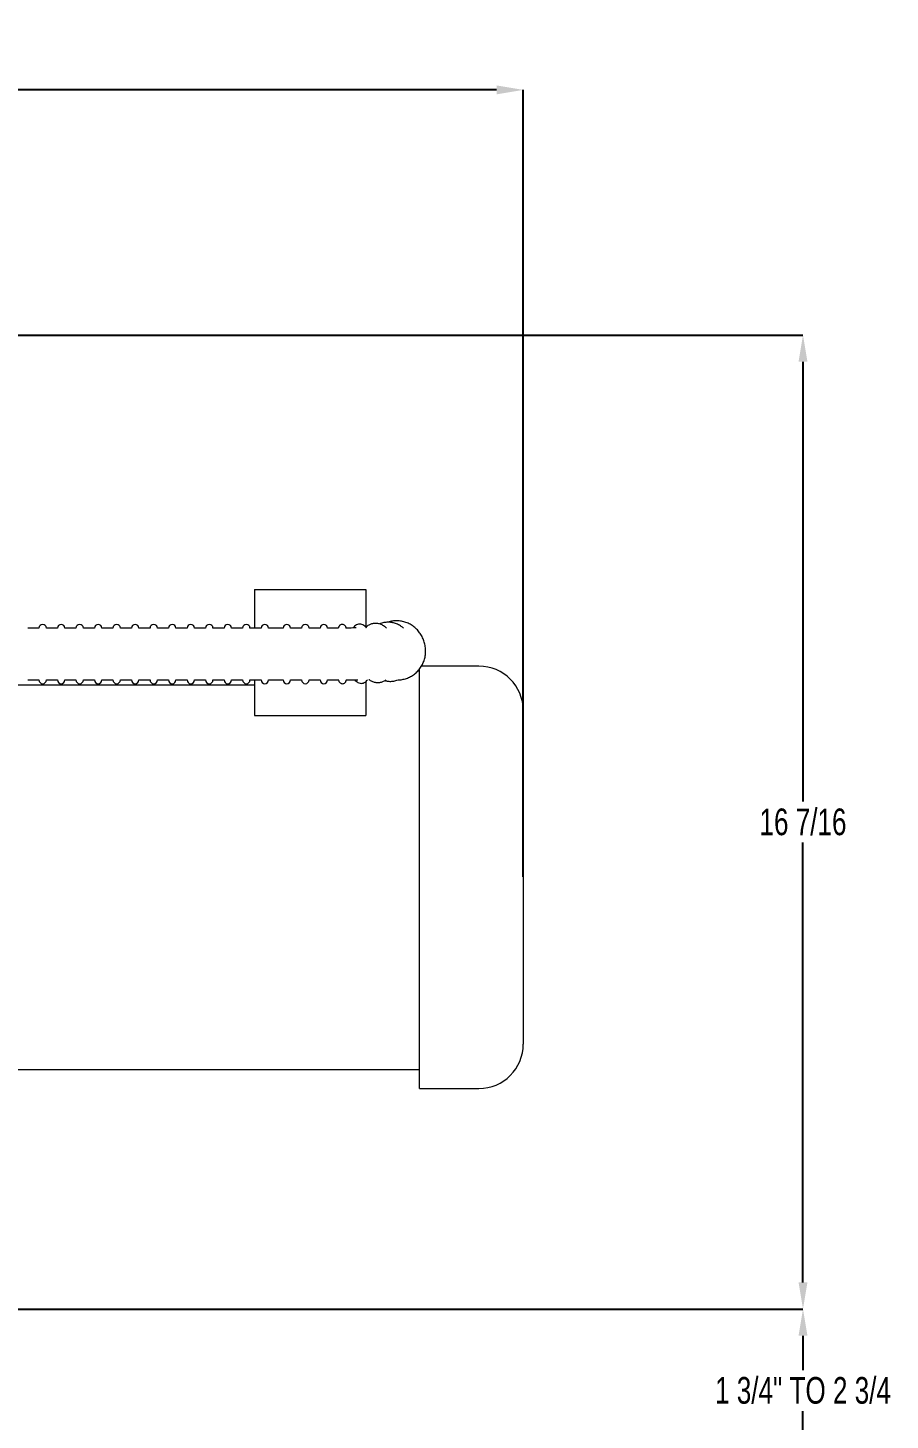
# Model space of a CAD drawing. Header units: inches. Extents: x 2 to 21.8, y 3.7 to 21.2.
# Drawn here: x 16.98 to 21.83, y 13.35 to 21.18 of the extents above; entities that cross this region are included whole.
import ezdxf

# ---------------------------------------------------------------- set-up
doc = ezdxf.new("R2010")
doc.units = ezdxf.units.IN
doc.header["$MEASUREMENT"] = 0
doc.header["$PDSIZE"] = -1
doc.layers.add('DIM', color=1, linetype='Continuous')
doc.styles.add('SLDTEXTSTYLE0', font='ARIAL.TTF', dxfattribs={"width": 0.7})
doc.dimstyles.new('SLDDIMSTYLE0', dxfattribs={"dimtxt": 0.15, "dimasz": 0.15, "dimexe": 0, "dimexo": 0.0625, "dimgap": 0.0375, "dimtad": 0, "dimtih": 1, "dimtoh": 1, "dimdec": 3, "dimlfac": 3, "dimrnd": 1e-09, "dimzin": 12, "dimdsep": 46, "dimtxsty": 'SLDTEXTSTYLE0', "dimsah": 1, "dimcen": 0.09, "dimadec": 0, "dimazin": 0, "dimtfac": 1, "dimtdec": 3, "dimtofl": 0, "dimtmove": 0, "dimatfit": 3, "dimfxl": 0, "dimtolj": 1, "dimtzin": 12, "dimarcsym": 0})

# ---------------------------------------------------------------- blocks, each defined once
blk = doc.blocks.new('*D16')
at = {"color": 0, "linetype": 'ByBlock', "lineweight": -2}
for p, q in [((9.3176, 19.2055), (9.3176, 20.8271)), ((9.4676, 20.8271), (14.0684, 20.8271)), ((19.6141, 20.8271), (15.0133, 20.8271)), ((19.7641, 16.4019), (19.7641, 20.8271))]:
    blk.add_line(p, q, dxfattribs=at)
at = {"color": 0, "linetype": 'ByBlock'}
for points in [[(9.3176, 20.8271), (9.4676, 20.8521), (9.4676, 20.8021)], [(19.7641, 20.8271), (19.6141, 20.8521), (19.6141, 20.8021)]]:
    blk.add_solid(points, dxfattribs=at)
at = {"layer": 'DEFPOINTS', "color": 0, "linetype": 'ByBlock'}
for p in [(9.3176, 19.143), (19.7641, 16.3394)]:
    blk.add_point(p, dxfattribs=at)
at = {"color": 0, "linetype": 'ByBlock', "insert": (14.5408, 20.8271), "char_height": 0.15, "attachment_point": 5, "style": 'SLDTEXTSTYLE0'}
blk.add_mtext('31 5/16 MAX.', dxfattribs=at)
blk = doc.blocks.new('*D17')
at = {"color": 0, "linetype": 'ByBlock', "lineweight": -2}
for p, q in [((14.8274, 19.4488), (21.3378, 19.4488)), ((21.3378, 19.2988), (21.3378, 16.8253)), ((21.3378, 14.1217), (21.3378, 16.5952)), ((15.4368, 13.9717), (21.3378, 13.9717))]:
    blk.add_line(p, q, dxfattribs=at)
at = {"color": 0, "linetype": 'ByBlock'}
for points in [[(21.3378, 19.4488), (21.3628, 19.2988), (21.3128, 19.2988)], [(21.3378, 13.9717), (21.3628, 14.1217), (21.3128, 14.1217)]]:
    blk.add_solid(points, dxfattribs=at)
at = {"layer": 'DEFPOINTS', "color": 0, "linetype": 'ByBlock'}
for p in [(14.7649, 19.4488), (15.3743, 13.9717)]:
    blk.add_point(p, dxfattribs=at)
at = {"color": 0, "linetype": 'ByBlock', "insert": (21.3378, 16.7102), "char_height": 0.15, "attachment_point": 5, "style": 'SLDTEXTSTYLE0'}
blk.add_mtext('16 7/16', dxfattribs=at)
blk = doc.blocks.new('*D18')
at = {"color": 0, "linetype": 'ByBlock', "lineweight": -2}
for p, q in [((15.4368, 13.9717), (21.3378, 13.9717)), ((21.3378, 13.8217), (21.3378, 13.6285)), ((21.3378, 13.205), (21.3378, 13.3982)), ((20.2753, 13.055), (21.3378, 13.055))]:
    blk.add_line(p, q, dxfattribs=at)
at = {"color": 0, "linetype": 'ByBlock'}
for points in [[(21.3378, 13.9717), (21.3128, 13.8217), (21.3628, 13.8217)], [(21.3378, 13.055), (21.3128, 13.205), (21.3628, 13.205)]]:
    blk.add_solid(points, dxfattribs=at)
at = {"layer": 'DEFPOINTS', "color": 0, "linetype": 'ByBlock'}
for p in [(15.3743, 13.9717), (20.2128, 13.055)]:
    blk.add_point(p, dxfattribs=at)
at = {"color": 0, "linetype": 'ByBlock', "insert": (21.3378, 13.5134), "char_height": 0.15, "attachment_point": 5, "style": 'SLDTEXTSTYLE0'}
blk.add_mtext('1 3/4" TO 2 3/4', dxfattribs=at)

msp = doc.modelspace()

# ---------------------------------------------------------------- linework, layer by layer
at = {"color": 7, "linetype": 'Continuous', "lineweight": 15}
for p, q in [((18.252428, 18.016928), (18.877428, 18.016928)), ((18.252428, 18.016928), (18.252428, 17.929772)), ((18.877428, 18.016928), (18.877428, 17.929772)), ((18.252428, 17.929772), (18.252428, 17.916489)), ((18.877428, 17.929772), (18.877428, 17.916489)), ((18.252428, 17.916489), (18.252428, 17.800713)), ((18.877428, 17.916489), (18.877428, 17.806081)), ((19.180761, 15.211862), (19.180761, 17.571175)), ((18.252428, 17.509046), (18.252428, 17.309429)), ((18.877428, 17.499675), (18.877428, 17.309429)), ((18.252428, 17.309429), (18.877428, 17.309429)), ((19.764094, 17.336862), (19.764094, 15.461862))]:
    msp.add_line(p, q, dxfattribs=at)
for centre, radius, start, end in [((17.059571, 17.800713), 0.020833, 0, 180), ((17.163738, 17.800713), 0.020833, 0, 180), ((17.267904, 17.800713), 0.020833, 0, 180), ((17.372071, 17.800713), 0.020833, 0, 180), ((17.476238, 17.800713), 0.020833, 360, 180), ((17.580404, 17.800713), 0.020833, 0, 180), ((17.684571, 17.800713), 0.020833, 0, 180), ((17.788738, 17.800713), 0.020833, 0, 180), ((17.892904, 17.800713), 0.020833, 0, 180), ((17.997071, 17.800713), 0.020833, 0, 180), ((18.101238, 17.800713), 0.020833, 0, 180), ((18.205404, 17.800713), 0.020833, 0, 180), ((18.309571, 17.800713), 0.020833, 0, 180), ((18.433628, 17.800713), 0.020833, 0, 180), ((18.537794, 17.800713), 0.020833, 0, 180), ((18.641961, 17.800713), 0.020833, 0, 180), ((19.514094, 17.336862), 0.25, 0, 90), ((17.059571, 17.509046), 0.020833, 180, 0), ((17.163738, 17.509046), 0.020833, 180, 0), ((17.267904, 17.509046), 0.020833, 180, 0), ((17.372071, 17.509046), 0.020833, 180, 0), ((17.476238, 17.509046), 0.020833, 180, 0), ((17.580404, 17.509046), 0.020833, 180, 0), ((17.684571, 17.509046), 0.020833, 180, 0), ((17.788738, 17.509046), 0.020833, 180, 0), ((17.892904, 17.509046), 0.020833, 180, 0), ((17.997071, 17.509046), 0.020833, 180, 0), ((18.101238, 17.509046), 0.020833, 180, 0), ((18.205404, 17.509046), 0.020833, 180, 0), ((18.309571, 17.509046), 0.020833, 180, 0), ((18.433628, 17.509046), 0.020833, 180, 0), ((18.537794, 17.509046), 0.020833, 180, 0), ((18.641961, 17.509046), 0.020833, 180, 0), ((19.514094, 15.461862), 0.25, 270, 0)]:
    msp.add_arc(centre, radius, start, end, dxfattribs=at)
for points in [[(17.038738, 17.800713), (16.976238, 17.800713)], [(17.142904, 17.800713), (17.080404, 17.800713)], [(17.247071, 17.800713), (17.184571, 17.800713)], [(17.351238, 17.800713), (17.288738, 17.800713)], [(17.455404, 17.800713), (17.392904, 17.800713)], [(17.559571, 17.800713), (17.497071, 17.800713)], [(17.663738, 17.800713), (17.601238, 17.800713)], [(17.767904, 17.800713), (17.705404, 17.800713)], [(17.872071, 17.800713), (17.809571, 17.800713)], [(17.976238, 17.800713), (17.913738, 17.800713)], [(18.080404, 17.800713), (18.017904, 17.800713)], [(18.184571, 17.800713), (18.122071, 17.800713)], [(18.288738, 17.800713), (18.226238, 17.800713)], [(18.412794, 17.800713), (18.330404, 17.800713)], [(18.516961, 17.800713), (18.454461, 17.800713)], [(18.621128, 17.800713), (18.558628, 17.800713)], [(18.724819, 17.800713), (18.662794, 17.800713)], [(19.514094, 17.586863), (19.191347, 17.586863)], [(18.252428, 17.479362), (16.029094, 17.479362)], [(16.976238, 17.509046), (17.038738, 17.509046)], [(17.080404, 17.509046), (17.142904, 17.509046)], [(17.184571, 17.509046), (17.247071, 17.509046)], [(17.288738, 17.509046), (17.351238, 17.509046)], [(17.392904, 17.509046), (17.455404, 17.509046)], [(17.497071, 17.509046), (17.559571, 17.509046)], [(17.601238, 17.509046), (17.663738, 17.509046)], [(17.705404, 17.509046), (17.767904, 17.509046)], [(17.809571, 17.509046), (17.872071, 17.509046)], [(17.913738, 17.509046), (17.976238, 17.509046)], [(18.017904, 17.509046), (18.080404, 17.509046)], [(18.122071, 17.509046), (18.184571, 17.509046)], [(18.226238, 17.509046), (18.288738, 17.509046)], [(18.330404, 17.509046), (18.412794, 17.509046)], [(18.454461, 17.509046), (18.516961, 17.509046)], [(18.558628, 17.509046), (18.621128, 17.509046)], [(18.662794, 17.509046), (18.725759, 17.509046)], [(16.029094, 15.319362), (19.180761, 15.319362)], [(19.180761, 15.211862), (19.514094, 15.211862)]]:
    msp.add_open_spline(points, degree=1, dxfattribs=at)
for points, knots in [([(18.767329, 17.800793), (18.767162, 17.801793), (18.766845, 17.803685), (18.765974, 17.806834), (18.764096, 17.811215), (18.76015, 17.816239), (18.754271, 17.820211), (18.746483, 17.82209), (18.738733, 17.820878), (18.732709, 17.817478), (18.728851, 17.813529), (18.726578, 17.809798), (18.725251, 17.806519), (18.724516, 17.803875), (18.724239, 17.802256), (18.7241, 17.801443)], [0, 0, 0, 0, 0.10004975, 0.1893411, 0.27070688, 0.33859938, 0.41698204, 0.50093919, 0.59175134, 0.66299392, 0.72447069, 0.78063146, 0.83787916, 0.91858747, 1, 1, 1, 1]), ([(18.823545, 17.801847), (18.819923, 17.801754), (18.804962, 17.801371), (18.785805, 17.801042), (18.770222, 17.800904), (18.766435, 17.800871)], [0, 0, 0, 0, 0.19470773, 0.80433238, 1, 1, 1, 1]), ([(18.88235, 17.800713), (18.882235, 17.800866), (18.878982, 17.805196), (18.872508, 17.812276), (18.861515, 17.81966), (18.849257, 17.823569), (18.836376, 17.823252), (18.824497, 17.818684), (18.814568, 17.81144), (18.809379, 17.804822), (18.806755, 17.801474)], [0.770219922, 0.770219922, 0.770219922, 0.770219922, 0.771619505, 0.809816674, 0.842800596, 0.873086749, 0.905834675, 0.936737389, 0.968001654, 1, 1, 1, 1]), ([(18.99406, 17.800713), (18.992875, 17.801833), (18.986376, 17.80774), (18.973883, 17.816726), (18.955849, 17.824645), (18.937404, 17.82805), (18.919263, 17.827055), (18.902105, 17.82179), (18.887964, 17.81431), (18.880375, 17.807367), (18.877428, 17.804671)], [0.74056899, 0.74056899, 0.74056899, 0.74056899, 0.749654108, 0.789765621, 0.829085534, 0.867158383, 0.904069202, 0.940448474, 0.976876211, 1, 1, 1, 1]), ([(19.089641, 17.800713), (19.085648, 17.804126), (19.07508, 17.812254), (19.056794, 17.822701), (19.034817, 17.830581), (19.012227, 17.834341), (18.989716, 17.833695), (18.970785, 17.830175), (18.960081, 17.825381), (18.956234, 17.823658)], [0.735607942, 0.735607942, 0.735607942, 0.735607942, 0.763402545, 0.806560435, 0.849457409, 0.892038074, 0.934318843, 0.976395603, 1, 1, 1, 1]), ([(19.059363, 17.510173), (19.062807, 17.5101), (19.074721, 17.509847), (19.094831, 17.513761), (19.118891, 17.521724), (19.141307, 17.533767), (19.161536, 17.549265), (19.179081, 17.567917), (19.193513, 17.589242), (19.204476, 17.612722), (19.211696, 17.637777), (19.21499, 17.663792), (19.21427, 17.690122), (19.209548, 17.71611), (19.200933, 17.741108), (19.188636, 17.764489), (19.172959, 17.785661), (19.154294, 17.804091), (19.133109, 17.819312), (19.109934, 17.830944), (19.085365, 17.838675), (19.059991, 17.842397), (19.034563, 17.841705), (19.014581, 17.83864), (19.003764, 17.834485), (19.000832, 17.833359)], [0, 0, 0, 0, 0.01862308, 0.0644259, 0.11019177, 0.15593902, 0.20168463, 0.24744949, 0.29325241, 0.33910513, 0.3850108, 0.43097119, 0.47698094, 0.52302977, 0.56910785, 0.61520431, 0.66130065, 0.7073847, 0.75344162, 0.79945702, 0.84542093, 0.89132618, 0.9371734, 0.98297108, 1, 1, 1, 1]), ([(18.72537, 17.506908), (18.72558, 17.50579), (18.725937, 17.503896), (18.727715, 17.499452), (18.731112, 17.494575), (18.736521, 17.490312), (18.74385, 17.487915), (18.751573, 17.488369), (18.757983, 17.491195), (18.762421, 17.495067), (18.765114, 17.498926), (18.766656, 17.502304), (18.767637, 17.505485), (18.768058, 17.50756), (18.768295, 17.508958), (18.768336, 17.509209)], [0, 0, 0, 0, 0.056104657, 0.095071889, 0.127646252, 0.165440489, 0.206448461, 0.248206656, 0.285522694, 0.316948699, 0.345294648, 0.372679195, 0.407021835, 0.462896641, 0.475064779, 0.475064779, 0.475064779, 0.475064779]), ([(18.767406, 17.509201), (18.772044, 17.509242), (18.789492, 17.509395), (18.811352, 17.50977), (18.828193, 17.510203), (18.83265, 17.510317)], [0, 0, 0, 0, 0.21025155, 0.79099224, 1, 1, 1, 1]), ([(18.815949, 17.509926), (18.816639, 17.508934), (18.820172, 17.503845), (18.827833, 17.497671), (18.83909, 17.491591), (18.851518, 17.489357), (18.863947, 17.491254), (18.875126, 17.496929), (18.88238, 17.503396), (18.886145, 17.507812), (18.887126, 17.509046)], [0, 0, 0, 0, 0.008688274, 0.044545593, 0.076118605, 0.105933875, 0.137617329, 0.168271321, 0.200423645, 0.212294593, 0.212294593, 0.212294593, 0.212294593]), ([(18.894377, 17.512532), (18.895769, 17.511368), (18.902523, 17.505719), (18.916083, 17.499486), (18.934388, 17.494492), (18.952704, 17.494275), (18.970226, 17.49822), (18.982422, 17.504073), (18.988778, 17.508201), (18.990012, 17.509046)], [0, 0, 0, 0, 0.010278966, 0.049897465, 0.088363716, 0.125574708, 0.162028037, 0.19835865, 0.207253208, 0.207253208, 0.207253208, 0.207253208]), ([(18.984335, 17.505691), (18.990388, 17.504253), (19.003832, 17.501059), (19.025079, 17.501098), (19.043562, 17.504252), (19.05428, 17.507715), (19.057824, 17.509046)], [0, 0, 0, 0, 0.034666192, 0.076999501, 0.119104853, 0.140381667, 0.140381667, 0.140381667, 0.140381667])]:
    msp.add_open_spline(points, degree=3, knots=knots, dxfattribs=at)

# ---------------------------------------------------------------- dimensions: what is measured, and where the dimension line sits
at = {"layer": 'DIM'}
dim = msp.add_linear_dim(base=(9.317558, 20.827105), p1=(19.764094, 16.339431), p2=(9.317558, 19.142967), text='<> MAX.', dimstyle='SLDDIMSTYLE0', override={"dimdec": 4, "dimlunit": 5, "dimfrac": 2}, dxfattribs=at)
dim.commit()
dim.dimension.update_dxf_attribs({"geometry": '*D16', "text_midpoint": (14.540826, 20.827105)})
dim = msp.add_linear_dim(base=(21.337761, 19.448771), p1=(15.374344, 13.971696), p2=(14.764919, 19.448771), angle=90, dimstyle='SLDDIMSTYLE0', override={"dimdec": 4, "dimlunit": 5, "dimfrac": 2}, dxfattribs=at)
dim.commit()
dim.dimension.update_dxf_attribs({"geometry": '*D17', "text_midpoint": (21.337761, 16.710233)})
dim = msp.add_linear_dim(base=(21.337761, 13.055029), p1=(15.374344, 13.971696), p2=(20.212761, 13.055029), angle=90, text='1 3/4" TO <>', dimstyle='SLDDIMSTYLE0', override={"dimlunit": 5, "dimfrac": 2}, dxfattribs=at)
dim.commit()
dim.dimension.update_dxf_attribs({"geometry": '*D18', "text_midpoint": (21.337761, 13.513362)})

doc.saveas('drawing.dxf')
